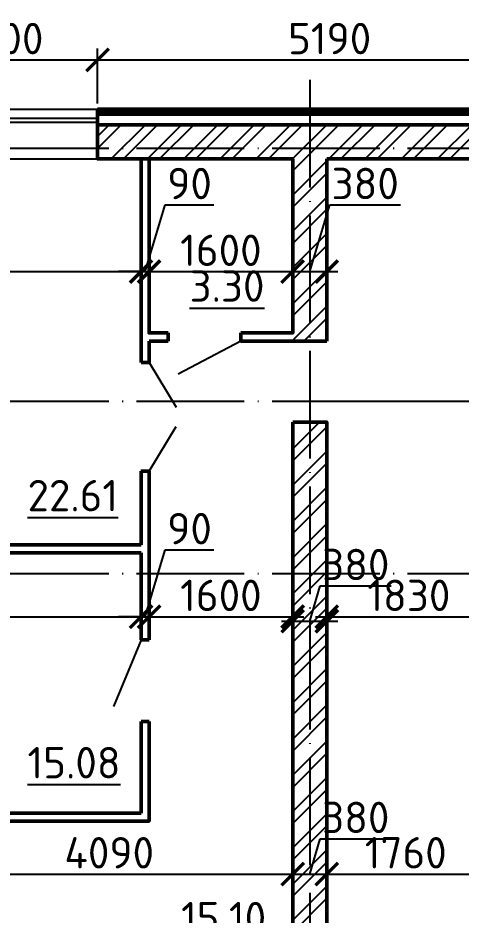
# Model space of a CAD drawing. Header units: millimetres. Extents: x -121275 to -95372, y 16759 to 40426.
# Drawn here: x -118072.2 to -118022.8, y 39449 to 39548.9 of the extents above; entities that cross this region are included whole.
import ezdxf

# ---------------------------------------------------------------- set-up
doc = ezdxf.new("R2010")
doc.units = ezdxf.units.MM
doc.header["$LTSCALE"] = 0.5
doc.linetypes.add('ACAD_ISO04W100', pattern=[30, 24, -3, 0, -3])
for name, color, linetype in [('оси', 7, 'ACAD_ISO04W100'), ('размеры', 7, 'Continuous'), ('тонкие', 7, 'Continuous')]:
    doc.layers.add(name, color=color, linetype=linetype)
doc.layers.add('построения', color=6, linetype='Continuous', lineweight=25)
doc.layers.add('ТОНКИЕе', color=7, linetype='Continuous', lineweight=25)
doc.styles.add('Наклонный', font='isocpeur.ttf', dxfattribs={"height": 3.5})
doc.dimstyles.new('СТРОИТЕЛЬНЫЙ', dxfattribs={"dimtxt": 3.5, "dimasz": 2.5, "dimexe": 1.25, "dimexo": 0.625, "dimtad": 1, "dimdec": 0, "dimlfac": 100, "dimdsep": 46, "dimtxsty": 'Наклонный', "dimblk1": 'ARCHTICK', "dimblk2": 'ARCHTICK', "dimsah": 1, "dimcen": 0, "dimdle": 1.25, "dimadec": 0, "dimazin": 0, "dimtfac": 0.75, "dimtdec": 0, "dimtmove": 0, "dimatfit": 3, "dimldrblk": 'ARCHTICK', "dimfxl": 1, "dimtolj": 1, "dimtzin": 0, "dimarcsym": 0})
pattern_1 = [(45, (2097.6295, 1014.2258), (-2.02055763, 2.02055763), []), (45, (2098.9765, 1014.2258), (-2.02055763, 2.02055763), [])]

# ---------------------------------------------------------------- blocks, each defined once
blk = doc.blocks.new('_ArchTick')
at = {"color": 0, "linetype": 'ByBlock', "const_width": 0.15}
blk.add_lwpolyline([(-0.5, -0.5), (0.5, 0.5)], dxfattribs=at)
blk = doc.blocks.new('*D973')
at = {"layer": 'Defpoints', "color": 0, "transparency": 16777216}
for p in [(-118006.215, 39508.125), (-117993.271, 39508.125), (-118040.451, 39506.225)]:
    blk.add_point(p, dxfattribs=at)
at = {"layer": 'размеры', "color": 0, "lineweight": -2, "transparency": 16777216}
for p, q in [((-118006.215, 39508.125), (-118006.215, 39517.825)), ((-117993.896, 39508.125), (-118007.465, 39508.125)), ((-118006.215, 39504.975), (-118006.215, 39508.125)), ((-118039.826, 39506.225), (-118004.965, 39506.225))]:
    blk.add_line(p, q, dxfattribs=at)
at = {"layer": 'размеры', "color": 0, "lineweight": -2, "transparency": 16777216, "xscale": 2.5, "yscale": 2.5, "zscale": 2.5}
for p, rotation in [((-118006.215, 39508.125), 90), ((-118006.215, 39506.225), 270)]:
    blk.add_blockref('_ArchTick', p, dxfattribs=dict(at, rotation=rotation))
at = {"layer": 'размеры', "color": 0, "transparency": 16777216, "insert": (-118008.59, 39514.225), "char_height": 3.5, "attachment_point": 5, "rotation": 90, "style": 'Наклонный'}
blk.add_mtext('\\A1;190', dxfattribs=at)
blk = doc.blocks.new('*D980')
at = {"layer": 'Defpoints', "color": 0, "transparency": 16777216}
for p in [(-118063.334, 39544.258), (-118063.334, 39538.775), (-118084.334, 39537.275)]:
    blk.add_point(p, dxfattribs=at)
at = {"layer": 'размеры', "color": 0, "lineweight": -2, "transparency": 16777216}
for p, q in [((-118084.334, 39537.9), (-118084.334, 39545.508)), ((-118063.334, 39539.4), (-118063.334, 39545.508)), ((-118085.584, 39544.258), (-118062.084, 39544.258))]:
    blk.add_line(p, q, dxfattribs=at)
at = {"layer": 'размеры', "color": 0, "lineweight": -2, "transparency": 16777216, "xscale": 2.5, "yscale": 2.5, "zscale": 2.5, "rotation": 180}
blk.add_blockref('_ArchTick', (-118084.334, 39544.258), dxfattribs=at)
at = {"layer": 'размеры', "color": 0, "lineweight": -2, "transparency": 16777216, "xscale": 2.5, "yscale": 2.5, "zscale": 2.5}
blk.add_blockref('_ArchTick', (-118063.334, 39544.258), dxfattribs=at)
at = {"layer": 'размеры', "color": 0, "transparency": 16777216, "insert": (-118073.834, 39546.633), "char_height": 3.5, "attachment_point": 5, "style": 'Наклонный'}
blk.add_mtext('\\A1;2100', dxfattribs=at)
blk = doc.blocks.new('*D981')
at = {"layer": 'Defpoints', "color": 0, "transparency": 16777216}
for p in [(-118011.612, 39544.258), (-118063.334, 39538.775), (-118011.612, 39538.775)]:
    blk.add_point(p, dxfattribs=at)
at = {"layer": 'размеры', "color": 0, "lineweight": -2, "transparency": 16777216}
for p, q in [((-118063.334, 39539.4), (-118063.334, 39545.508)), ((-118011.612, 39539.4), (-118011.612, 39545.508)), ((-118064.584, 39544.258), (-118010.362, 39544.258))]:
    blk.add_line(p, q, dxfattribs=at)
at = {"layer": 'размеры', "color": 0, "lineweight": -2, "transparency": 16777216, "xscale": 2.5, "yscale": 2.5, "zscale": 2.5, "rotation": 180}
blk.add_blockref('_ArchTick', (-118063.334, 39544.258), dxfattribs=at)
at = {"layer": 'размеры', "color": 0, "lineweight": -2, "transparency": 16777216, "xscale": 2.5, "yscale": 2.5, "zscale": 2.5}
blk.add_blockref('_ArchTick', (-118011.612, 39544.258), dxfattribs=at)
at = {"layer": 'размеры', "color": 0, "transparency": 16777216, "insert": (-118037.473, 39546.633), "char_height": 3.5, "attachment_point": 5, "style": 'Наклонный'}
blk.add_mtext('\\A1;5190', dxfattribs=at)
blk = doc.blocks.new('*D983')
at = {"layer": 'Defpoints', "color": 0, "transparency": 16777216}
for p in [(-118110.487, 39533.225), (-118058.487, 39533.225), (-118058.487, 39520.665)]:
    blk.add_point(p, dxfattribs=at)
at = {"layer": 'размеры', "color": 0, "lineweight": -2, "transparency": 16777216}
for p, q in [((-118110.487, 39532.6), (-118110.487, 39519.415)), ((-118058.487, 39532.6), (-118058.487, 39519.415)), ((-118111.737, 39520.665), (-118057.237, 39520.665))]:
    blk.add_line(p, q, dxfattribs=at)
at = {"layer": 'размеры', "color": 0, "lineweight": -2, "transparency": 16777216, "xscale": 2.5, "yscale": 2.5, "zscale": 2.5, "rotation": 180}
blk.add_blockref('_ArchTick', (-118110.487, 39520.665), dxfattribs=at)
at = {"layer": 'размеры', "color": 0, "lineweight": -2, "transparency": 16777216, "xscale": 2.5, "yscale": 2.5, "zscale": 2.5}
blk.add_blockref('_ArchTick', (-118058.487, 39520.665), dxfattribs=at)
at = {"layer": 'размеры', "color": 0, "transparency": 16777216, "insert": (-118084.487, 39523.04), "char_height": 3.5, "attachment_point": 5, "style": 'Наклонный'}
blk.add_mtext('\\A1;5200', dxfattribs=at)
blk = doc.blocks.new('*D984')
at = {"layer": 'Defpoints', "color": 0, "transparency": 16777216}
for p in [(-118058.487, 39533.225), (-118057.587, 39520.665), (-118057.587, 39520.665)]:
    blk.add_point(p, dxfattribs=at)
at = {"layer": 'размеры', "color": 0, "lineweight": -2, "transparency": 16777216}
for p, q in [((-118058.487, 39532.6), (-118058.487, 39519.415)), ((-118058.037, 39520.665), (-118055.806, 39528.103)), ((-118055.806, 39528.103), (-118050.356, 39528.103)), ((-118057.587, 39521.29), (-118057.587, 39521.915)), ((-118058.487, 39520.665), (-118060.987, 39520.665)), ((-118058.487, 39520.665), (-118057.587, 39520.665)), ((-118058.487, 39520.665), (-118057.587, 39520.665)), ((-118057.587, 39520.665), (-118055.087, 39520.665))]:
    blk.add_line(p, q, dxfattribs=at)
at = {"layer": 'размеры', "color": 0, "lineweight": -2, "transparency": 16777216, "xscale": 2.5, "yscale": 2.5, "zscale": 2.5}
blk.add_blockref('_ArchTick', (-118058.487, 39520.665), dxfattribs=at)
at = {"layer": 'размеры', "color": 0, "lineweight": -2, "transparency": 16777216, "xscale": 2.5, "yscale": 2.5, "zscale": 2.5, "rotation": 180}
blk.add_blockref('_ArchTick', (-118057.587, 39520.665), dxfattribs=at)
at = {"layer": 'размеры', "color": 0, "transparency": 16777216, "insert": (-118053.081, 39530.478), "char_height": 3.5, "attachment_point": 5, "style": 'Наклонный'}
blk.add_mtext('\\A1;90', dxfattribs=at)
blk = doc.blocks.new('*D985')
at = {"layer": 'Defpoints', "color": 0, "transparency": 16777216}
for p in [(-118041.587, 39523.525), (-118057.587, 39520.665), (-118041.587, 39520.665)]:
    blk.add_point(p, dxfattribs=at)
at = {"layer": 'размеры', "color": 0, "lineweight": -2, "transparency": 16777216}
for p, q in [((-118041.587, 39522.9), (-118041.587, 39519.415)), ((-118057.587, 39521.29), (-118057.587, 39521.915)), ((-118058.837, 39520.665), (-118040.337, 39520.665))]:
    blk.add_line(p, q, dxfattribs=at)
at = {"layer": 'размеры', "color": 0, "lineweight": -2, "transparency": 16777216, "xscale": 2.5, "yscale": 2.5, "zscale": 2.5, "rotation": 180}
blk.add_blockref('_ArchTick', (-118057.587, 39520.665), dxfattribs=at)
at = {"layer": 'размеры', "color": 0, "lineweight": -2, "transparency": 16777216, "xscale": 2.5, "yscale": 2.5, "zscale": 2.5}
blk.add_blockref('_ArchTick', (-118041.587, 39520.665), dxfattribs=at)
at = {"layer": 'размеры', "color": 0, "transparency": 16777216, "insert": (-118049.587, 39523.04), "char_height": 3.5, "attachment_point": 5, "style": 'Наклонный'}
blk.add_mtext('\\A1;1600', dxfattribs=at)
blk = doc.blocks.new('*D986')
at = {"layer": 'Defpoints', "color": 0, "transparency": 16777216}
for p in [(-118041.587, 39523.525), (-118037.787, 39520.665), (-118037.787, 39518.925)]:
    blk.add_point(p, dxfattribs=at)
at = {"layer": 'размеры', "color": 0, "lineweight": -2, "transparency": 16777216}
for p, q in [((-118039.687, 39520.665), (-118037.456, 39528.103)), ((-118037.456, 39528.103), (-118029.556, 39528.103)), ((-118041.587, 39522.9), (-118041.587, 39519.415)), ((-118037.787, 39519.55), (-118037.787, 39521.915)), ((-118042.837, 39520.665), (-118036.537, 39520.665))]:
    blk.add_line(p, q, dxfattribs=at)
at = {"layer": 'размеры', "color": 0, "lineweight": -2, "transparency": 16777216, "xscale": 2.5, "yscale": 2.5, "zscale": 2.5, "rotation": 180}
blk.add_blockref('_ArchTick', (-118041.587, 39520.665), dxfattribs=at)
at = {"layer": 'размеры', "color": 0, "lineweight": -2, "transparency": 16777216, "xscale": 2.5, "yscale": 2.5, "zscale": 2.5}
blk.add_blockref('_ArchTick', (-118037.787, 39520.665), dxfattribs=at)
at = {"layer": 'размеры', "color": 0, "transparency": 16777216, "insert": (-118033.506, 39530.478), "char_height": 3.5, "attachment_point": 5, "style": 'Наклонный'}
blk.add_mtext('\\A1;380', dxfattribs=at)
blk = doc.blocks.new('*D995')
at = {"layer": 'Defpoints', "color": 0, "transparency": 16777216}
for p in [(-118110.487, 39489.325), (-118058.487, 39489.325), (-118058.487, 39482.207)]:
    blk.add_point(p, dxfattribs=at)
at = {"layer": 'размеры', "color": 0, "lineweight": -2, "transparency": 16777216}
for p, q in [((-118110.487, 39488.7), (-118110.487, 39480.957)), ((-118058.487, 39488.7), (-118058.487, 39480.957)), ((-118111.737, 39482.207), (-118057.237, 39482.207))]:
    blk.add_line(p, q, dxfattribs=at)
at = {"layer": 'размеры', "color": 0, "lineweight": -2, "transparency": 16777216, "xscale": 2.5, "yscale": 2.5, "zscale": 2.5, "rotation": 180}
blk.add_blockref('_ArchTick', (-118110.487, 39482.207), dxfattribs=at)
at = {"layer": 'размеры', "color": 0, "lineweight": -2, "transparency": 16777216, "xscale": 2.5, "yscale": 2.5, "zscale": 2.5}
blk.add_blockref('_ArchTick', (-118058.487, 39482.207), dxfattribs=at)
at = {"layer": 'размеры', "color": 0, "transparency": 16777216, "insert": (-118084.487, 39484.582), "char_height": 3.5, "attachment_point": 5, "style": 'Наклонный'}
blk.add_mtext('\\A1;5200', dxfattribs=at)
blk = doc.blocks.new('*D996')
at = {"layer": 'Defpoints', "color": 0, "transparency": 16777216}
for p in [(-118058.487, 39489.325), (-118057.587, 39482.207), (-118057.587, 39482.207)]:
    blk.add_point(p, dxfattribs=at)
at = {"layer": 'размеры', "color": 0, "lineweight": -2, "transparency": 16777216}
for p, q in [((-118058.037, 39482.207), (-118055.806, 39489.644)), ((-118055.806, 39489.644), (-118050.356, 39489.644)), ((-118058.487, 39488.7), (-118058.487, 39480.957)), ((-118057.587, 39482.832), (-118057.587, 39483.457)), ((-118058.487, 39482.207), (-118060.987, 39482.207)), ((-118058.487, 39482.207), (-118057.587, 39482.207)), ((-118058.487, 39482.207), (-118057.587, 39482.207)), ((-118057.587, 39482.207), (-118055.087, 39482.207))]:
    blk.add_line(p, q, dxfattribs=at)
at = {"layer": 'размеры', "color": 0, "lineweight": -2, "transparency": 16777216, "xscale": 2.5, "yscale": 2.5, "zscale": 2.5}
blk.add_blockref('_ArchTick', (-118058.487, 39482.207), dxfattribs=at)
at = {"layer": 'размеры', "color": 0, "lineweight": -2, "transparency": 16777216, "xscale": 2.5, "yscale": 2.5, "zscale": 2.5, "rotation": 180}
blk.add_blockref('_ArchTick', (-118057.587, 39482.207), dxfattribs=at)
at = {"layer": 'размеры', "color": 0, "transparency": 16777216, "insert": (-118053.081, 39492.019), "char_height": 3.5, "attachment_point": 5, "style": 'Наклонный'}
blk.add_mtext('\\A1;90', dxfattribs=at)
blk = doc.blocks.new('*D997')
at = {"layer": 'Defpoints', "color": 0, "transparency": 16777216}
for p in [(-118057.587, 39482.207), (-118041.587, 39482.207), (-118041.587, 39475.608)]:
    blk.add_point(p, dxfattribs=at)
at = {"layer": 'размеры', "color": 0, "lineweight": -2, "transparency": 16777216}
for p, q in [((-118041.587, 39476.233), (-118041.587, 39483.457)), ((-118058.837, 39482.207), (-118040.337, 39482.207)), ((-118057.587, 39481.582), (-118057.587, 39480.957))]:
    blk.add_line(p, q, dxfattribs=at)
at = {"layer": 'размеры', "color": 0, "lineweight": -2, "transparency": 16777216, "xscale": 2.5, "yscale": 2.5, "zscale": 2.5, "rotation": 180}
blk.add_blockref('_ArchTick', (-118057.587, 39482.207), dxfattribs=at)
at = {"layer": 'размеры', "color": 0, "lineweight": -2, "transparency": 16777216, "xscale": 2.5, "yscale": 2.5, "zscale": 2.5}
blk.add_blockref('_ArchTick', (-118041.587, 39482.207), dxfattribs=at)
at = {"layer": 'размеры', "color": 0, "transparency": 16777216, "insert": (-118049.587, 39484.582), "char_height": 3.5, "attachment_point": 5, "style": 'Наклонный'}
blk.add_mtext('\\A1;1600', dxfattribs=at)
blk = doc.blocks.new('*D998')
at = {"layer": 'Defpoints', "color": 0, "transparency": 16777216}
for p in [(-118037.787, 39481.707), (-118037.787, 39477.525), (-118041.587, 39475.608)]:
    blk.add_point(p, dxfattribs=at)
at = {"layer": 'размеры', "color": 0, "lineweight": -2, "transparency": 16777216}
for p, q in [((-118039.687, 39481.707), (-118038.506, 39485.644)), ((-118038.506, 39485.644), (-118030.606, 39485.644)), ((-118041.587, 39476.233), (-118041.587, 39482.957)), ((-118037.787, 39478.15), (-118037.787, 39482.957)), ((-118042.837, 39481.707), (-118036.537, 39481.707))]:
    blk.add_line(p, q, dxfattribs=at)
at = {"layer": 'размеры', "color": 0, "lineweight": -2, "transparency": 16777216, "xscale": 2.5, "yscale": 2.5, "zscale": 2.5, "rotation": 180}
blk.add_blockref('_ArchTick', (-118041.587, 39481.707), dxfattribs=at)
at = {"layer": 'размеры', "color": 0, "lineweight": -2, "transparency": 16777216, "xscale": 2.5, "yscale": 2.5, "zscale": 2.5}
blk.add_blockref('_ArchTick', (-118037.787, 39481.707), dxfattribs=at)
at = {"layer": 'размеры', "color": 0, "transparency": 16777216, "insert": (-118034.556, 39488.019), "char_height": 3.5, "attachment_point": 5, "style": 'Наклонный'}
blk.add_mtext('\\A1;380', dxfattribs=at)
blk = doc.blocks.new('*D999')
at = {"layer": 'Defpoints', "color": 0, "transparency": 16777216}
for p in [(-118019.487, 39482.207), (-118037.787, 39477.525), (-118019.487, 39477.525)]:
    blk.add_point(p, dxfattribs=at)
at = {"layer": 'размеры', "color": 0, "lineweight": -2, "transparency": 16777216}
for p, q in [((-118037.787, 39478.15), (-118037.787, 39483.457)), ((-118019.487, 39478.15), (-118019.487, 39483.457)), ((-118039.037, 39482.207), (-118018.237, 39482.207))]:
    blk.add_line(p, q, dxfattribs=at)
at = {"layer": 'размеры', "color": 0, "lineweight": -2, "transparency": 16777216, "xscale": 2.5, "yscale": 2.5, "zscale": 2.5, "rotation": 180}
blk.add_blockref('_ArchTick', (-118037.787, 39482.207), dxfattribs=at)
at = {"layer": 'размеры', "color": 0, "lineweight": -2, "transparency": 16777216, "xscale": 2.5, "yscale": 2.5, "zscale": 2.5}
blk.add_blockref('_ArchTick', (-118019.487, 39482.207), dxfattribs=at)
at = {"layer": 'размеры', "color": 0, "transparency": 16777216, "insert": (-118028.637, 39484.582), "char_height": 3.5, "attachment_point": 5, "style": 'Наклонный'}
blk.add_mtext('\\A1;1830', dxfattribs=at)
blk = doc.blocks.new('*D950')
at = {"layer": 'Defpoints', "color": 0, "transparency": 16777216}
for p in [(-118041.587, 39453.527), (-118082.487, 39451.044), (-118041.587, 39449.579)]:
    blk.add_point(p, dxfattribs=at)
at = {"layer": 'размеры', "color": 0, "lineweight": -2, "transparency": 16777216}
for p, q in [((-118082.487, 39451.669), (-118082.487, 39454.777)), ((-118041.587, 39450.204), (-118041.587, 39454.777)), ((-118083.737, 39453.527), (-118040.337, 39453.527))]:
    blk.add_line(p, q, dxfattribs=at)
at = {"layer": 'размеры', "color": 0, "lineweight": -2, "transparency": 16777216, "xscale": 2.5, "yscale": 2.5, "zscale": 2.5, "rotation": 180}
blk.add_blockref('_ArchTick', (-118082.487, 39453.527), dxfattribs=at)
at = {"layer": 'размеры', "color": 0, "lineweight": -2, "transparency": 16777216, "xscale": 2.5, "yscale": 2.5, "zscale": 2.5}
blk.add_blockref('_ArchTick', (-118041.587, 39453.527), dxfattribs=at)
at = {"layer": 'размеры', "color": 0, "transparency": 16777216, "insert": (-118062.037, 39455.902), "char_height": 3.5, "attachment_point": 5, "style": 'Наклонный'}
blk.add_mtext('\\A1;4090', dxfattribs=at)
blk = doc.blocks.new('*D968')
at = {"layer": 'Defpoints', "color": 0, "transparency": 16777216}
for p in [(-118037.787, 39453.527), (-118041.587, 39449.579), (-118037.787, 39449.579)]:
    blk.add_point(p, dxfattribs=at)
at = {"layer": 'размеры', "color": 0, "lineweight": -2, "transparency": 16777216}
for p, q in [((-118039.687, 39453.527), (-118038.506, 39457.464)), ((-118038.506, 39457.464), (-118030.606, 39457.464)), ((-118041.587, 39450.204), (-118041.587, 39454.777)), ((-118037.787, 39450.204), (-118037.787, 39454.777)), ((-118042.837, 39453.527), (-118036.537, 39453.527))]:
    blk.add_line(p, q, dxfattribs=at)
at = {"layer": 'размеры', "color": 0, "lineweight": -2, "transparency": 16777216, "xscale": 2.5, "yscale": 2.5, "zscale": 2.5, "rotation": 180}
blk.add_blockref('_ArchTick', (-118041.587, 39453.527), dxfattribs=at)
at = {"layer": 'размеры', "color": 0, "lineweight": -2, "transparency": 16777216, "xscale": 2.5, "yscale": 2.5, "zscale": 2.5}
blk.add_blockref('_ArchTick', (-118037.787, 39453.527), dxfattribs=at)
at = {"layer": 'размеры', "color": 0, "transparency": 16777216, "insert": (-118034.556, 39459.839), "char_height": 3.5, "attachment_point": 5, "style": 'Наклонный'}
blk.add_mtext('\\A1;380', dxfattribs=at)
blk = doc.blocks.new('*D969')
at = {"layer": 'Defpoints', "color": 0, "transparency": 16777216}
for p in [(-118020.188, 39453.527), (-118020.188, 39452.766), (-118037.787, 39449.579)]:
    blk.add_point(p, dxfattribs=at)
at = {"layer": 'размеры', "color": 0, "lineweight": -2, "transparency": 16777216}
for p, q in [((-118037.787, 39450.204), (-118037.787, 39454.777)), ((-118020.188, 39453.391), (-118020.188, 39454.777)), ((-118039.037, 39453.527), (-118018.938, 39453.527))]:
    blk.add_line(p, q, dxfattribs=at)
at = {"layer": 'размеры', "color": 0, "lineweight": -2, "transparency": 16777216, "xscale": 2.5, "yscale": 2.5, "zscale": 2.5, "rotation": 180}
blk.add_blockref('_ArchTick', (-118037.787, 39453.527), dxfattribs=at)
at = {"layer": 'размеры', "color": 0, "lineweight": -2, "transparency": 16777216, "xscale": 2.5, "yscale": 2.5, "zscale": 2.5}
blk.add_blockref('_ArchTick', (-118020.188, 39453.527), dxfattribs=at)
at = {"layer": 'размеры', "color": 0, "transparency": 16777216, "insert": (-118028.987, 39455.902), "char_height": 3.5, "attachment_point": 5, "style": 'Наклонный'}
blk.add_mtext('\\A1;1760', dxfattribs=at)

msp = doc.modelspace()

# ---------------------------------------------------------------- hatches: boundary and pattern name
at = {"layer": 'тонкие', "transparency": 33554687}
h = msp.add_hatch(dxfattribs=at)
h.set_pattern_fill('ANSI32', scale=0.3)
h.set_pattern_definition(pattern_1)
h.paths.add_polyline_path([(-118039.687, 39537.025), (-118063.334, 39537.025), (-118063.334, 39534.425), (-118039.687, 39534.425)])
h.paths.add_polyline_path([(-118017.587, 39537.025), (-118039.687, 39537.025), (-118039.687, 39534.425), (-118017.587, 39534.425)])
h.paths.add_polyline_path([(-118039.687, 39534.425), (-118063.334, 39534.425), (-118063.334, 39533.225), (-118058.487, 39533.225), (-118041.587, 39533.225), (-118041.587, 39513.825), (-118041.587, 39512.925), (-118039.687, 39512.925)])
h.paths.add_polyline_path([(-118017.587, 39534.425), (-118039.687, 39534.425), (-118039.687, 39512.925), (-118037.787, 39512.925), (-118037.787, 39533.225), (-118017.587, 39533.225)])
h.paths.add_polyline_path([(-118011.612, 39537.025), (-118017.587, 39537.025), (-118017.587, 39534.425), (-118011.612, 39534.425)])
h.paths.add_polyline_path([(-118011.612, 39534.425), (-118017.587, 39534.425), (-118017.587, 39533.225), (-118015.787, 39533.225), (-118011.612, 39533.225), (-118011.612, 39533.779)])
h.paths.add_polyline_path([(-117995.287, 39537.025), (-117998.612, 39537.025), (-117998.612, 39534.425), (-117995.287, 39534.425)])
h.paths.add_polyline_path([(-117995.287, 39534.425), (-117998.612, 39534.425), (-117998.612, 39533.225), (-117995.287, 39533.225)])
h.paths.add_polyline_path([(-117964.387, 39537.025), (-117967.687, 39537.025), (-117967.687, 39534.425), (-117964.387, 39534.425)])
h.paths.add_polyline_path([(-117964.387, 39533.125), (-117964.387, 39534.425), (-117967.687, 39534.425), (-117967.687, 39506.225), (-117964.387, 39506.225)])
h.paths.add_polyline_path([(-117964.387, 39493.556), (-117967.687, 39493.556), (-117967.687, 39487.025), (-117957.538, 39487.025), (-117957.538, 39489.625), (-117964.387, 39489.625)])
h.paths.add_polyline_path([(-117967.687, 39493.556), (-117968.187, 39493.556), (-117968.187, 39487.025), (-117967.687, 39487.025)], flags=17)
h.paths.add_polyline_path([(-117967.687, 39502.656), (-117964.387, 39502.656), (-117964.387, 39506.225), (-117967.687, 39506.225)])
h.paths.add_polyline_path([(-117968.187, 39502.656), (-117967.687, 39502.656), (-117967.687, 39506.225), (-117997.187, 39506.225), (-117997.187, 39487.025), (-117993.387, 39487.025), (-117993.387, 39489.325), (-117993.387, 39504.325), (-117968.187, 39504.325)])
h.paths.add_polyline_path([(-117989.612, 39533.225), (-117989.612, 39534.425), (-117995.287, 39534.425), (-117995.287, 39533.225)], flags=17)
h.paths.add_polyline_path([(-117989.612, 39534.425), (-117989.612, 39537.025), (-117995.287, 39537.025), (-117995.287, 39534.425)])
h.paths.add_polyline_path([(-117978.512, 39537.025), (-117978.512, 39534.425), (-117967.687, 39534.425), (-117967.687, 39537.025)])
h.paths.add_polyline_path([(-117978.512, 39534.425), (-117978.512, 39533.225), (-117968.187, 39533.225), (-117968.187, 39508.125), (-117997.172, 39508.125), (-117997.172, 39506.225), (-117967.687, 39506.225), (-117967.687, 39534.425)])
h = msp.add_hatch(dxfattribs=at)
h.set_pattern_fill('ANSI32', scale=0.3)
h.set_pattern_definition(pattern_1)
h.paths.add_polyline_path([(-117997.187, 39445.825), (-118017.587, 39445.825), (-118017.587, 39443.325), (-117997.187, 39443.325)])
h.paths.add_polyline_path([(-118017.587, 39445.825), (-118020.188, 39445.825), (-118020.188, 39443.325), (-118017.587, 39443.325)])
h.paths.add_polyline_path([(-117986.136, 39445.825), (-117995.287, 39445.825), (-117995.287, 39443.325), (-117986.136, 39443.325)])
h.paths.add_polyline_path([(-117986.136, 39447.125), (-117993.387, 39447.125), (-117993.387, 39487.025), (-117995.287, 39487.025), (-117995.287, 39445.825), (-117986.136, 39445.825)])
h.paths.add_polyline_path([(-117995.287, 39445.825), (-117997.187, 39445.825), (-117997.187, 39443.325), (-117995.287, 39443.325)])
h.paths.add_polyline_path([(-117967.687, 39445.825), (-117974.036, 39445.825), (-117974.036, 39443.325), (-117968.187, 39443.325), (-117968.187, 39440.699), (-117967.687, 39440.699)])
h.paths.add_polyline_path([(-117964.387, 39445.825), (-117967.687, 39445.825), (-117967.687, 39440.699), (-117964.387, 39440.699)])
h.paths.add_polyline_path([(-117967.687, 39487.025), (-117968.187, 39487.025), (-117968.187, 39485.725), (-117968.187, 39447.125), (-117974.036, 39447.125), (-117974.036, 39445.825), (-117967.687, 39445.825)])
h.paths.add_polyline_path([(-117964.387, 39485.725), (-117957.538, 39485.815), (-117957.538, 39487.025), (-117967.687, 39487.025), (-117967.687, 39445.825), (-117964.387, 39445.825)])
h.paths.add_polyline_path([(-118057.587, 39424.025), (-118110.487, 39424.025), (-118110.487, 39422.125), (-118057.587, 39422.125)])
h.paths.add_polyline_path([(-118057.587, 39425.925), (-118059.487, 39425.925), (-118110.487, 39425.925), (-118110.487, 39424.025), (-118057.587, 39424.025)])
h.paths.add_polyline_path([(-117984.687, 39424.025), (-117995.287, 39424.025), (-117995.287, 39422.125), (-117991.413, 39422.125), (-117984.687, 39422.125)])
h.paths.add_polyline_path([(-117984.687, 39425.925), (-117995.287, 39425.925), (-117995.287, 39424.025), (-117984.687, 39424.025)])
h.paths.add_polyline_path([(-117995.287, 39425.925), (-117997.187, 39425.925), (-117997.187, 39424.025), (-117995.287, 39424.025)])
h.paths.add_polyline_path([(-117995.287, 39424.025), (-117997.187, 39424.025), (-117997.187, 39422.125), (-117995.287, 39422.125)])
h.paths.add_polyline_path([(-117967.687, 39424.025), (-117974.587, 39424.025), (-117974.587, 39422.125), (-117969.587, 39422.125), (-117969.587, 39418.196), (-117967.687, 39418.196)])
h.paths.add_polyline_path([(-117967.687, 39430.599), (-117968.187, 39430.599), (-117968.187, 39425.925), (-117974.587, 39425.925), (-117974.587, 39424.025), (-117967.687, 39424.025)])
h.paths.add_polyline_path([(-117965.787, 39422.125), (-117860.324, 39422.125), (-117860.324, 39424.025), (-117967.687, 39424.025), (-117967.687, 39418.196), (-117965.787, 39418.196)])
h.paths.add_polyline_path([(-117860.324, 39425.925), (-117964.387, 39425.925), (-117964.387, 39430.599), (-117967.687, 39430.599), (-117967.687, 39424.025), (-117860.324, 39424.025)])
h.paths.add_polyline_path([(-118039.687, 39487.025), (-118041.587, 39487.025), (-118041.587, 39445.825), (-118039.687, 39445.825)])
h.paths.add_polyline_path([(-118037.787, 39487.025), (-118039.687, 39487.025), (-118039.687, 39445.825), (-118037.787, 39445.825)])
h.paths.add_polyline_path([(-118039.687, 39503.891), (-118041.587, 39503.891), (-118041.587, 39487.025), (-118039.687, 39487.025)])
h.paths.add_polyline_path([(-118037.787, 39503.891), (-118039.687, 39503.891), (-118039.687, 39487.025), (-118037.787, 39487.025)])
h.paths.add_polyline_path([(-117997.187, 39487.025), (-117997.187, 39445.825), (-117995.287, 39445.825), (-117995.287, 39487.025)])

# ---------------------------------------------------------------- linework, layer by layer
at = {"layer": 'оси', "color": 7}
for points in [[(-118039.687, 39542.025), (-118039.687, 39426.025)], [(-118119.384, 39534.425), (-117961.126, 39534.425)], [(-118119.384, 39506.225), (-117961.519, 39506.225)], [(-118119.384, 39487.025), (-117828.747, 39487.025)]]:
    msp.add_lwpolyline(points, dxfattribs=at)
at = {"layer": 'построения', "color": 7, "lineweight": 50}
for points in [[(-118011.612, 39537.025), (-118063.334, 39537.025)], [(-118041.587, 39533.225), (-118063.334, 39533.225)], [(-118041.587, 39513.825), (-118041.587, 39533.225), (-118041.587, 39533.225)], [(-118011.612, 39533.225), (-118037.787, 39533.225)], [(-118037.787, 39533.225), (-118037.787, 39512.925)], [(-118041.587, 39447.325), (-118041.587, 39503.891)], [(-118037.787, 39498.625), (-118037.787, 39457.425)]]:
    msp.add_lwpolyline(points, dxfattribs=at)
at = {"layer": 'ТОНКИЕе', "color": 7}
for points in [[(-118084.334, 39538.775), (-118084.334, 39537.775), (-118063.334, 39537.775), (-118063.334, 39537.775), (-118063.334, 39537.275), (-118084.334, 39537.275)], [(-118084.334, 39538.775), (-118063.334, 39538.775)], [(-118084.334, 39533.225), (-118063.334, 39533.225)], [(-118047.372, 39512.925), (-118054.34, 39509.216)], [(-118057.587, 39510.528), (-118054.555, 39505.557)], [(-118057.587, 39498.428), (-118054.555, 39503.399)], [(-118037.787, 39503.891), (-118041.587, 39503.891)], [(-118058.487, 39479.621), (-118061.572, 39472.205)]]:
    msp.add_lwpolyline(points, dxfattribs=at)
at = {"layer": 'ТОНКИЕе', "color": 7, "lineweight": 50}
for points in [[(-118063.334, 39538.775), (-118063.334, 39533.225)], [(-118047.372, 39513.825), (-118047.372, 39512.925)], [(-118057.587, 39470.521), (-118057.587, 39468.064)]]:
    msp.add_lwpolyline(points, close=True, dxfattribs=at)
for points in [[(-118063.334, 39538.775), (-118011.612, 39538.775)], [(-118063.334, 39538.625), (-118011.612, 39538.625)], [(-118063.334, 39538.225), (-118011.612, 39538.225)], [(-118039.687, 39537.025), (-118063.334, 39537.025)], [(-118063.334, 39533.225), (-118058.487, 39533.225), (-118058.487, 39510.528)], [(-118057.587, 39513.825), (-118057.587, 39533.225)], [(-118057.587, 39533.225), (-118057.587, 39513.825), (-118055.472, 39513.825)], [(-118055.472, 39513.825), (-118055.472, 39512.925)], [(-118047.372, 39513.825), (-118041.587, 39513.825), (-118041.587, 39513.825)], [(-118057.587, 39512.925), (-118057.587, 39510.528), (-118058.487, 39510.528)], [(-118057.587, 39510.528), (-118057.587, 39512.925)], [(-118055.472, 39512.925), (-118057.587, 39512.925)], [(-118041.587, 39512.925), (-118047.372, 39512.925)], [(-118041.587, 39512.925), (-118037.787, 39512.925)], [(-118110.487, 39510.213), (-118110.487, 39490.225), (-118058.487, 39490.225)], [(-118041.587, 39503.891), (-118037.787, 39503.891), (-118037.787, 39503.891), (-118037.787, 39447.325), (-118037.787, 39447.325)], [(-118058.496, 39498.428), (-118057.587, 39498.428)], [(-118058.487, 39498.428), (-118058.487, 39490.225)], [(-118057.587, 39479.621), (-118057.587, 39498.428)], [(-118057.587, 39498.428), (-118057.587, 39492.325)], [(-118058.487, 39489.325), (-118110.487, 39489.325)], [(-118058.487, 39489.325), (-118058.487, 39479.621)], [(-118058.487, 39479.621), (-118057.587, 39479.621)], [(-118058.487, 39470.521), (-118058.487, 39460.325)], [(-118057.587, 39470.521), (-118058.487, 39470.521)], [(-118057.587, 39459.425), (-118057.587, 39470.521)], [(-118110.487, 39460.325), (-118058.487, 39460.325)], [(-118057.587, 39460.325), (-118057.587, 39460.325), (-118057.587, 39460.325), (-118057.587, 39459.425), (-118081.587, 39459.425)]]:
    msp.add_lwpolyline(points, dxfattribs=at)

# ---------------------------------------------------------------- texts
at = {"color": 7, "char_height": 3.5, "attachment_point": 1, "style": 'Наклонный'}
for s, insert in [('{\\fISOCPEUR|b1|i0|c204|p34;\\L3.30}', (-118053.086, 39520.805)), ('{\\fISOCPEUR|b1|i0|c204|p34;\\L22.61}', (-118071.144, 39497.452)), ('{\\fISOCPEUR|b1|i0|c204|p34;\\L15.08}', (-118071.144, 39467.69)), ('{\\fISOCPEUR|b1|i0|c204|p34;\\L15.10}', (-118054.028, 39450.427))]:
    msp.add_mtext_dynamic_manual_height_columns(s, width=11, gutter_width=35, heights=[0], dxfattribs=dict(at, insert=insert))

# ---------------------------------------------------------------- dimensions: what is measured, and where the dimension line sits
at = {"layer": 'размеры', "color": 7}
for base, p1, p2, picture, middle in [((-118063.334, 39544.258), (-118084.334, 39537.275), (-118063.334, 39538.775), '*D980', (-118073.834, 39546.633)), ((-118057.587, 39520.665), (-118058.487, 39533.225), (-118057.587, 39520.665), '*D984', (-118055.181, 39530.478)), ((-118037.787, 39520.665), (-118041.587, 39523.525), (-118037.787, 39518.925), '*D986', (-118036.831, 39530.478)), ((-118041.587, 39520.665), (-118057.587, 39520.665), (-118041.587, 39523.525), '*D985', (-118049.587, 39523.04)), ((-118057.587, 39482.207), (-118058.487, 39489.325), (-118057.587, 39482.207), '*D996', (-118055.181, 39492.019)), ((-118037.787, 39481.707), (-118041.587, 39475.608), (-118037.787, 39477.525), '*D998', (-118037.881, 39488.019)), ((-118041.587, 39482.207), (-118057.587, 39482.207), (-118041.587, 39475.608), '*D997', (-118049.587, 39484.582)), ((-118019.487, 39482.207), (-118037.787, 39477.525), (-118019.487, 39477.525), '*D999', (-118028.637, 39484.582)), ((-118037.787, 39453.527), (-118041.587, 39449.579), (-118037.787, 39449.579), '*D968', (-118037.881, 39459.839)), ((-118041.587, 39453.527), (-118082.487, 39451.044), (-118041.587, 39449.579), '*D950', (-118062.037, 39455.902)), ((-118020.188, 39453.527), (-118037.787, 39449.579), (-118020.188, 39452.766), '*D969', (-118028.987, 39455.902))]:
    dim = msp.add_linear_dim(base=base, p1=p1, p2=p2, dimstyle='СТРОИТЕЛЬНЫЙ', override={"dimtmove": 1}, dxfattribs=at)
    dim.commit()
    dim.dimension.update_dxf_attribs({"geometry": picture, "text_midpoint": middle})
dim = msp.add_linear_dim(base=(-118011.612, 39544.258), p1=(-118063.334, 39538.775), p2=(-118011.612, 39538.775), text='5190', dimstyle='СТРОИТЕЛЬНЫЙ', override={"dimtmove": 1}, dxfattribs=at)
dim.commit()
dim.dimension.update_dxf_attribs({"geometry": '*D981', "text_midpoint": (-118037.473, 39546.633)})
for base, p1, p2, picture, middle in [((-118058.487, 39520.665), (-118110.487, 39533.225), (-118058.487, 39533.225), '*D983', (-118084.487, 39523.04)), ((-118058.487, 39482.207), (-118110.487, 39489.325), (-118058.487, 39489.325), '*D995', (-118084.487, 39484.582))]:
    dim = msp.add_linear_dim(base=base, p1=p1, p2=p2, dimstyle='СТРОИТЕЛЬНЫЙ', dxfattribs=at)
    dim.commit()
    dim.dimension.update_dxf_attribs({"geometry": picture, "text_midpoint": middle})
dim = msp.add_linear_dim(base=(-118006.215, 39508.125), p1=(-118040.451, 39506.225), p2=(-117993.271, 39508.125), angle=90, dimstyle='СТРОИТЕЛЬНЫЙ', dxfattribs=at)
dim.commit()
dim.dimension.update_dxf_attribs({"geometry": '*D973', "text_midpoint": (-118008.59, 39514.225)})

doc.saveas('drawing.dxf')
